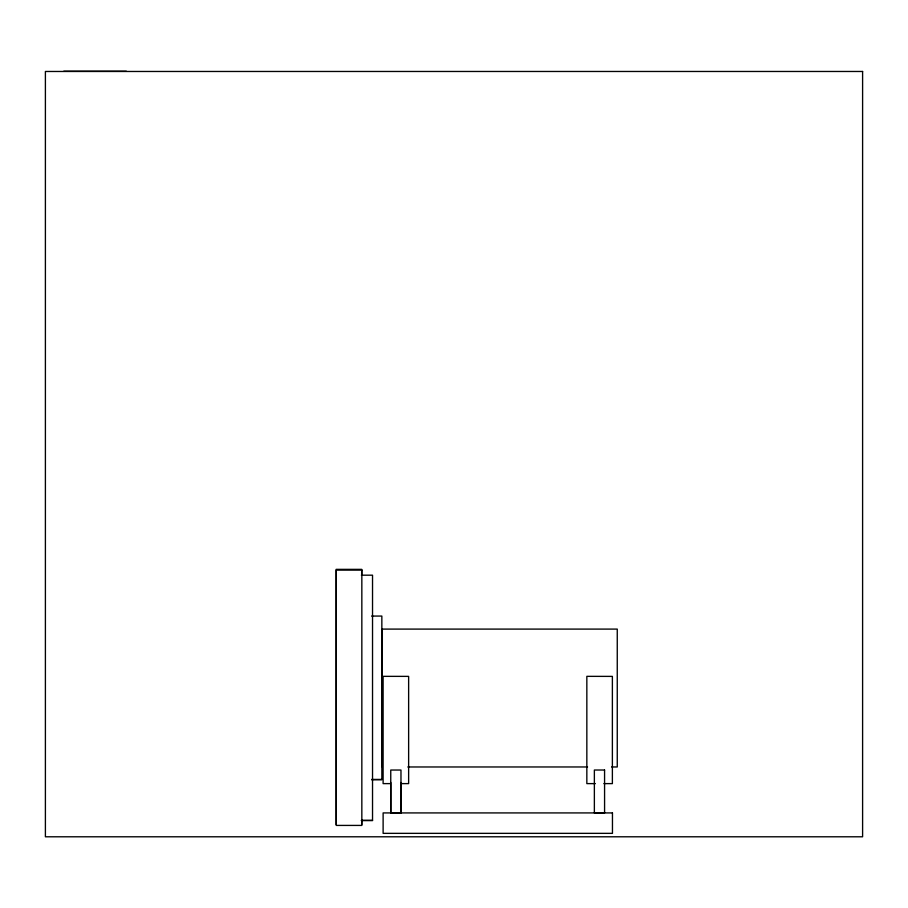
<?xml version="1.0" encoding="UTF-8"?>
<svg xmlns="http://www.w3.org/2000/svg" width="908" height="908" viewBox="0 0 908 908"><rect width="100%" height="100%" fill="white"/><g stroke="black" fill="none" stroke-linecap="round" stroke-linejoin="round"><path stroke-width="1.36" d="M63.776 71.21L126.325 71.21M361.384 575.184L372.53 575.184L372.53 820.605L361.384 820.605M371.633 616.067L381.848 616.067L381.848 779.722L371.633 779.722M407.817 766.976L587.544 766.965M611.595 766.965L617.258 766.976L617.258 629.096L382.336 629.096L382.279 766.976M371.633 779.427L381.848 779.427M390.19 783.615L383.108 783.615L383.108 676.346L408.634 676.381L408.634 783.615L401.54 783.615M595.353 783.615L586.84 783.615L586.84 676.346L612.378 676.392L612.378 783.615L603.865 783.615M400.984 812.921L400.973 770.041L390.758 770.041L390.769 812.921L400.984 812.921L400.984 782.492M361.384 820.31L372.53 820.31M390.769 782.492L390.769 812.921M361.679 575.309L361.679 569.361L336.153 569.361L336.153 824.691M361.679 819.584L361.679 824.691M862.6 71.471L45.4 71.471L45.4 836.79L862.6 836.79L862.6 71.471M361.838 570.088L336.3 570.088L336.3 825.417L361.838 825.417L361.838 570.088M604.569 770.018L594.365 770.018L594.365 812.91L604.58 812.91L604.569 770.018M612.457 812.921L383.119 812.921L383.119 833.351L612.457 833.351L612.457 812.921"/></g></svg>
